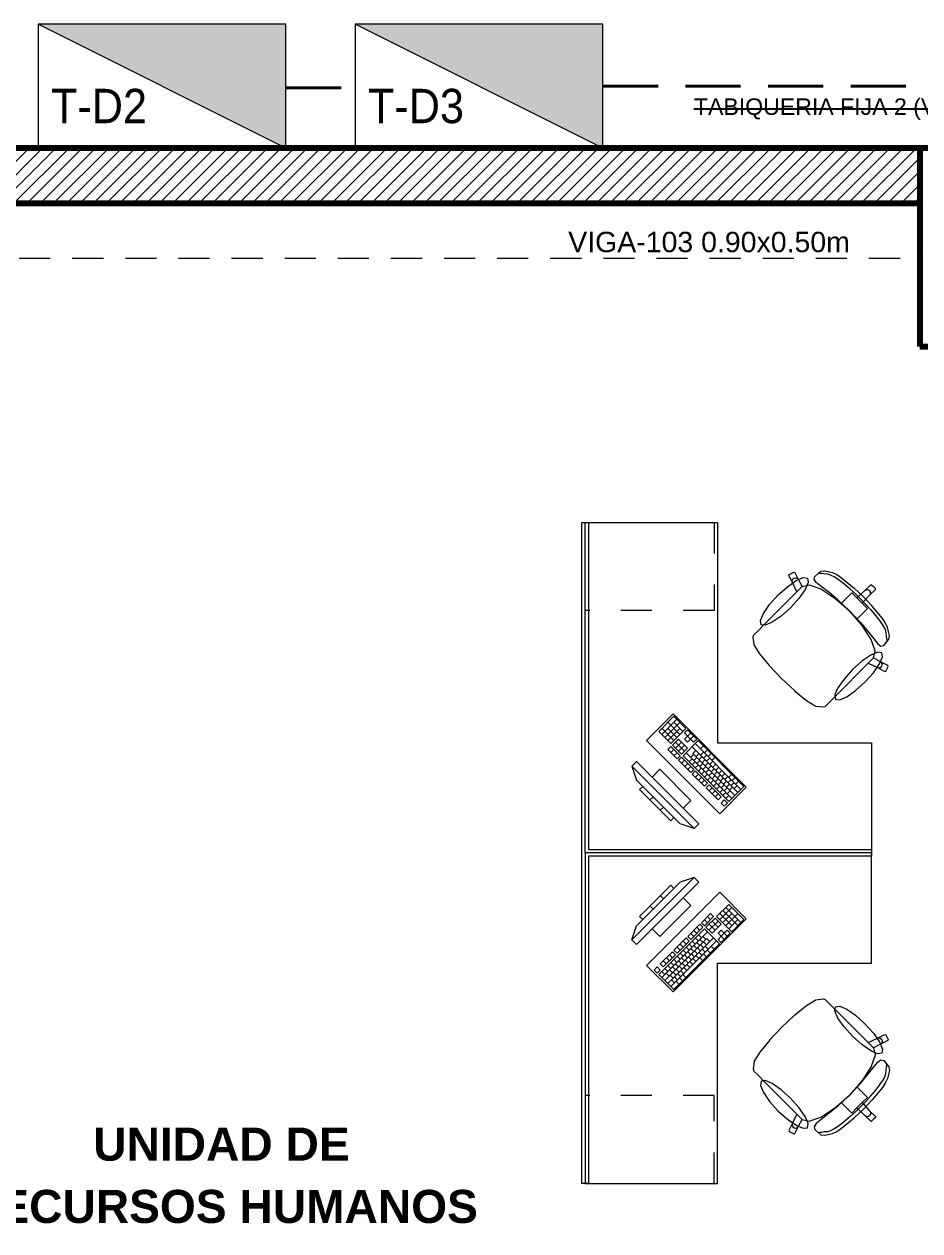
# Model space of a CAD drawing. Header units: inches. Extents: x -38 to 5698, y -33 to 92.
# Drawn here: x 125.5 to 129.57, y 12.49 to 17.96 of the extents above; entities that cross this region are included whole.
import ezdxf

# ---------------------------------------------------------------- set-up
doc = ezdxf.new("R2010")
doc.units = ezdxf.units.IN
doc.header["$MEASUREMENT"] = 0
doc.set_wipeout_variables(frame=1)
for name, pattern in [('A-PB$0$HIDDEN', [0.375, 0.25, -0.125]), ('CONTINUA', [0]), ('Hidden Line', [0.195611, 0.141111, -0.0545]), ('Rayas', [0.282222, 0.141111, -0.141111]), ('Wipeout_Contour', [1, 0, -1])]:
    doc.linetypes.add(name, pattern=pattern)
for name, color, linetype in [('02 _ ARQ _ ZON _ Espacio.3D', 7, 'Continuous'), ('08 _ STR _ EXT _ 06 Columnas', 7, 'Continuous'), ('08 _ STR _ EXT _ 09 Vigas', 7, 'Continuous'), ('Estructura - 04 MURO', 253, 'Continuous'), ('Interior - Mobiliario', 7, 'Continuous'), ('Notas - Etiquetas', 251, 'Continuous')]:
    doc.layers.add(name, color=color, linetype=linetype)
for name, color, linetype, lineweight in [('distribucion a sub tableros', 210, 'CONTINUA', 40), ('sub tablero de distribucion', 184, 'Continuous', 9), ('textos', 7, 'Continuous', 5)]:
    doc.layers.add(name, color=color, linetype=linetype, lineweight=lineweight)
doc.styles.add('Estilo_Generado_1', font='swisseb.ttf')
doc.styles.add('Estilo_Generado_4', font='swisse.ttf')
doc.styles.add('SWISS', font='swisse.ttf')
doc.dimstyles.new('Estilo_Generado__8', dxfattribs={"dimtxt": 0.18, "dimasz": 0.0912, "dimexe": 0.18, "dimexo": 0.0625, "dimgap": 0, "dimtad": 0, "dimtih": 1, "dimtoh": 1, "dimdec": 4, "dimzin": 0, "dimdsep": 46, "dimcen": 0.09, "dimadec": 0, "dimazin": 0, "dimtfac": 1, "dimtdec": 4, "dimtmove": 0, "dimatfit": 3, "dimldrblk": 'ARROWHEAD_5', "dimfxl": 1, "dimtolj": 1, "dimtzin": 0, "dimarcsym": 0})

# ---------------------------------------------------------------- blocks, each defined once
blk = doc.blocks.new('ARROWHEAD_5')
at = {"linetype": 'Continuous', "lineweight": 0}
blk.add_hatch(color=0, dxfattribs=at).paths.add_polyline_path([(-1, 0.2679), (0, 0), (-1, -0.2679)])
at = {"color": 0, "linetype": 'Continuous', "lineweight": 0}
blk.add_line((0, 0), (-1, 0), dxfattribs=at)
blk = doc.blocks.new('TD')
blk.add_hatch(color=256).paths.add_polyline_path([(-0.65, 0.35), (-0.65, 0.05), (-0.05, 0.05)])
blk.add_line((-0.65, 0.35), (-0.05, 0.05))
blk.add_lwpolyline([(-0.65, 0.05), (-0.05, 0.05), (-0.05, 0.35), (-0.65, 0.35)], close=True)

msp = doc.modelspace()

# ---------------------------------------------------------------- linework, layer by layer
at = {"layer": '02 _ ARQ _ ZON _ Espacio.3D', "color": 254, "linetype": 'Continuous', "lineweight": 0, "flags": 128}
msp.add_lwpolyline([(112.57, 17.4), (137.07, 17.4)], dxfattribs=at)
msp.add_lwpolyline([(122.62, 8.1), (123.07, 8.1), (123.07, 7.7), (124.5795, 7.6999), (124.5795, 7.2), (129.37, 7.2), (129.37, 7.7), (129.57, 7.7), (129.57, 8.1), (130.07, 8.1), (130.07, 16.5), (129.57, 16.5), (129.57, 17.35), (129.37, 17.35), (123.27, 17.35), (123.07, 17.35), (123.07, 16.5), (122.62, 16.5)], close=True, dxfattribs=at)
at = {"layer": '08 _ STR _ EXT _ 09 Vigas', "color": 251, "linetype": 'Hidden Line', "lineweight": 13}
msp.add_line((123.07, 16.9), (129.57, 16.9), dxfattribs=at)
at = {"layer": 'distribucion a sub tableros', "linetype": 'A-PB$0$HIDDEN', "lineweight": 40}
for p, q in [((126.6924, 17.6736), (127.0057, 17.6736)), ((128.1312, 17.6814), (137.9126, 17.6781))]:
    msp.add_line(p, q, dxfattribs=at)
at = {"layer": 'Interior - Mobiliario', "color": 175, "linetype": 'Continuous', "lineweight": 13}
for p, q in [((128.036, 15.7014), (128.066, 15.7014)), ((128.036, 14.2164), (128.036, 15.7014)), ((128.066, 15.7014), (128.066, 14.2164)), ((128.9751, 15.4612), (128.9764, 15.4653)), ((128.9921, 15.4281), (128.9751, 15.4612)), ((128.9764, 15.4653), (128.9978, 15.4761)), ((128.9911, 15.4396), (128.994, 15.4447)), ((128.994, 15.4447), (128.9986, 15.4483)), ((128.9978, 15.4761), (129.0018, 15.4747)), ((128.9986, 15.4483), (129.0042, 15.4499)), ((129.0018, 15.4747), (129.0188, 15.4416)), ((129.0042, 15.4499), (129.01, 15.4492)), ((129.01, 15.4492), (129.0152, 15.4463)), ((129.0152, 15.4463), (129.0188, 15.4416)), ((129.0898, 15.4438), (129.0932, 15.4567)), ((129.0998, 15.4295), (129.0898, 15.4438)), ((129.0932, 15.4567), (129.121, 15.4799)), ((129.1158, 15.4703), (129.1113, 15.4711)), ((129.1238, 15.4695), (129.1158, 15.4703)), ((129.121, 15.4799), (129.1378, 15.4818)), ((129.1346, 15.4675), (129.1238, 15.4695)), ((129.15, 15.4663), (129.1346, 15.4675)), ((129.1378, 15.4818), (129.174, 15.474)), ((129.1647, 15.4624), (129.15, 15.4663)), ((129.1836, 15.4524), (129.1647, 15.4624)), ((129.174, 15.474), (129.1932, 15.4651)), ((129.2054, 15.4376), (129.1836, 15.4524)), ((129.1932, 15.4651), (129.2149, 15.4502)), ((129.2149, 15.4502), (129.2716, 15.4033)), ((128.9905, 15.4338), (128.9911, 15.4396)), ((128.9921, 15.4281), (128.9905, 15.4338)), ((129.0117, 15.3864), (128.9921, 15.4281)), ((129.0359, 15.4106), (129.0117, 15.3864)), ((129.0188, 15.4416), (129.0361, 15.4106)), ((129.0359, 15.4106), (129.0361, 15.4106)), ((129.0361, 15.4106), (129.0681, 15.4181)), ((129.0681, 15.4181), (129.12, 15.3997)), ((129.1221, 15.4109), (129.0998, 15.4295)), ((129.12, 15.3997), (129.1839, 15.3584)), ((129.1582, 15.383), (129.1221, 15.4109)), ((129.2292, 15.419), (129.2054, 15.4376)), ((129.254, 15.3979), (129.2292, 15.419)), ((129.2786, 15.3753), (129.254, 15.3979)), ((129.2716, 15.4033), (129.3138, 15.3642)), ((129.2842, 15.3585), (129.3207, 15.3925)), ((129.3207, 15.3925), (129.3468, 15.4186)), ((129.3207, 15.3925), (129.3256, 15.3957)), ((129.3256, 15.3957), (129.3313, 15.3968)), ((129.3313, 15.3968), (129.3371, 15.3957)), ((129.3371, 15.3957), (129.342, 15.3924)), ((129.342, 15.3711), (129.3681, 15.3972)), ((129.3452, 15.3875), (129.342, 15.3924)), ((129.3468, 15.4186), (129.351, 15.4186)), ((129.351, 15.4186), (129.3596, 15.41)), ((129.3681, 15.4015), (129.3596, 15.41)), ((129.3681, 15.3972), (129.3681, 15.4015)), ((128.8638, 15.2385), (129.0117, 15.3864)), ((129.1976, 15.3502), (129.1582, 15.383)), ((129.1839, 15.3584), (129.212, 15.3336)), ((129.2503, 15.3008), (129.1976, 15.3502)), ((129.212, 15.3336), (129.2394, 15.361)), ((129.2394, 15.361), (129.2605, 15.3821)), ((129.2605, 15.3821), (129.2842, 15.3585)), ((129.302, 15.3525), (129.2786, 15.3753)), ((129.2842, 15.3585), (129.2961, 15.3466)), ((129.3081, 15.3346), (129.2961, 15.3466)), ((129.302, 15.3525), (129.3249, 15.329)), ((129.3081, 15.3346), (129.342, 15.3711)), ((129.3317, 15.311), (129.3081, 15.3346)), ((129.3529, 15.322), (129.3138, 15.3642)), ((129.342, 15.3711), (129.3453, 15.376)), ((129.3464, 15.3817), (129.3452, 15.3875)), ((129.3453, 15.376), (129.3464, 15.3817)), ((129.212, 15.3336), (129.2499, 15.3003)), ((129.2832, 15.2625), (129.2499, 15.3003)), ((129.2503, 15.3008), (129.2998, 15.248)), ((129.2832, 15.2625), (129.3105, 15.2898)), ((129.3105, 15.2898), (129.3317, 15.311)), ((129.3249, 15.329), (129.3474, 15.3044)), ((129.3474, 15.3044), (129.3686, 15.2796)), ((129.3997, 15.2653), (129.3529, 15.322)), ((129.3686, 15.2796), (129.3872, 15.2558)), ((128.8383, 15.213), (128.8638, 15.2385)), ((129.308, 15.2343), (129.2832, 15.2625)), ((129.2998, 15.248), (129.3325, 15.2087)), ((129.3493, 15.1705), (129.308, 15.2343)), ((129.3872, 15.2558), (129.402, 15.234)), ((129.4146, 15.2436), (129.3997, 15.2653)), ((129.402, 15.234), (129.412, 15.2152)), ((129.4236, 15.2244), (129.4146, 15.2436)), ((129.4314, 15.1883), (129.4236, 15.2244)), ((128.8135, 15.1817), (128.8164, 15.191)), ((128.8175, 15.1478), (128.8135, 15.1817)), ((128.8164, 15.191), (128.8383, 15.213)), ((129.3325, 15.2087), (129.3604, 15.1725)), ((129.3676, 15.1185), (129.3493, 15.1705)), ((129.3604, 15.1725), (129.379, 15.1502)), ((129.4063, 15.1436), (129.4295, 15.1715)), ((129.412, 15.2152), (129.4159, 15.2004)), ((129.4159, 15.2004), (129.417, 15.185)), ((129.417, 15.185), (129.4191, 15.1743)), ((129.4191, 15.1743), (129.4198, 15.1662)), ((129.4295, 15.1715), (129.4314, 15.1883)), ((128.8184, 15.1457), (128.8175, 15.1478)), ((128.8433, 15.1057), (128.8184, 15.1457)), ((129.3602, 15.0866), (129.3676, 15.1185)), ((129.379, 15.1502), (129.3934, 15.1402)), ((129.3934, 15.1402), (129.4063, 15.1436)), ((129.4198, 15.1662), (129.4206, 15.1617)), ((128.8869, 15.052), (128.8433, 15.1057)), ((129.1881, 14.9143), (129.3359, 15.0621)), ((129.3601, 15.0863), (129.3359, 15.0621)), ((129.3359, 15.0621), (129.3777, 15.0425)), ((129.3601, 15.0863), (129.3602, 15.0866)), ((129.3912, 15.0693), (129.3602, 15.0866)), ((129.3958, 15.0656), (129.3912, 15.0693)), ((129.4243, 15.0523), (129.3912, 15.0693)), ((129.3987, 15.0605), (129.3958, 15.0656)), ((129.3994, 15.0546), (129.3987, 15.0605)), ((128.8875, 15.0512), (128.8869, 15.052)), ((128.9424, 14.9928), (128.8875, 15.0512)), ((129.3777, 15.0425), (129.3833, 15.0409)), ((129.3777, 15.0425), (129.4108, 15.0256)), ((129.3833, 15.0409), (129.3892, 15.0416)), ((129.3892, 15.0416), (129.3943, 15.0444)), ((129.3943, 15.0444), (129.3979, 15.049)), ((129.3979, 15.049), (129.3994, 15.0546)), ((129.4108, 15.0256), (129.4148, 15.0269)), ((129.4148, 15.0269), (129.4256, 15.0482)), ((129.4256, 15.0482), (129.4243, 15.0523)), ((128.9424, 14.9928), (129.0007, 14.938)), ((129.0007, 14.938), (129.0016, 14.9373)), ((129.0016, 14.9373), (129.0552, 14.8937)), ((129.1626, 14.8887), (129.1881, 14.9143)), ((129.0552, 14.8937), (129.0953, 14.8688)), ((129.0953, 14.8688), (129.0974, 14.8679)), ((129.0974, 14.8679), (129.1313, 14.8639)), ((129.1313, 14.8639), (129.1406, 14.8668)), ((129.1406, 14.8668), (129.1626, 14.8887)), ((128.453, 14.8219), (128.3844, 14.7533)), ((128.4668, 14.808), (128.3982, 14.7395)), ((128.4806, 14.7942), (128.4121, 14.7256)), ((128.4809, 14.7391), (128.4255, 14.7945)), ((128.5083, 14.7665), (128.453, 14.8219)), ((128.4946, 14.7528), (128.4531, 14.7943)), ((128.3844, 14.7533), (128.4398, 14.6979)), ((128.4535, 14.7116), (128.3981, 14.767)), ((128.4672, 14.7254), (128.4257, 14.7669)), ((128.4808, 14.7666), (128.4259, 14.7118)), ((128.4398, 14.6979), (128.5083, 14.7665)), ((128.5153, 14.7596), (128.5016, 14.7459)), ((128.5016, 14.7459), (128.5154, 14.732)), ((128.5154, 14.732), (128.5017, 14.7183)), ((128.5568, 14.718), (128.5153, 14.7596)), ((128.5291, 14.7457), (128.5154, 14.732)), ((128.5292, 14.7182), (128.5154, 14.732)), ((128.543, 14.7319), (128.5292, 14.7182)), ((128.4398, 14.6841), (128.4261, 14.6704)), ((128.4814, 14.6426), (128.4398, 14.6841)), ((128.4741, 14.7184), (128.4467, 14.691)), ((128.4467, 14.691), (128.4882, 14.6495)), ((128.502, 14.6632), (128.4604, 14.7047)), ((128.488, 14.7046), (128.4605, 14.6772)), ((128.5157, 14.6769), (128.4741, 14.7184)), ((128.5018, 14.6907), (128.4744, 14.6633)), ((128.4882, 14.6495), (128.5157, 14.6769)), ((128.5637, 14.7111), (128.4952, 14.6425)), ((128.5017, 14.7183), (128.5155, 14.7044)), ((128.5155, 14.7044), (128.5292, 14.7182)), ((128.5292, 14.7182), (128.5431, 14.7043)), ((128.744, 14.476), (128.5363, 14.6837)), ((128.5431, 14.7043), (128.5568, 14.718)), ((128.7577, 14.4897), (128.55, 14.6974)), ((128.7714, 14.5034), (128.5637, 14.7111)), ((128.588, 14.6869), (128.5743, 14.6732)), ((128.4261, 14.6704), (128.4677, 14.6289)), ((128.4537, 14.6703), (128.44, 14.6566)), ((128.4675, 14.6564), (128.4538, 14.6427)), ((128.4677, 14.6289), (128.4814, 14.6426)), ((128.4883, 14.6357), (128.4746, 14.622)), ((128.4746, 14.622), (128.53, 14.5666)), ((128.5437, 14.5803), (128.4883, 14.6357)), ((128.4952, 14.6425), (128.7029, 14.4348)), ((128.7166, 14.4485), (128.5089, 14.6562)), ((128.5366, 14.6286), (128.5229, 14.6148)), ((128.5434, 14.6492), (128.5297, 14.6355)), ((128.5536, 14.6664), (128.5399, 14.6527)), ((128.7303, 14.4622), (128.5399, 14.6527)), ((128.5572, 14.6353), (128.5435, 14.6216)), ((128.5675, 14.6525), (128.5538, 14.6388)), ((128.5813, 14.6387), (128.5676, 14.625)), ((128.5881, 14.6593), (128.5744, 14.6456)), ((128.5952, 14.6248), (128.5814, 14.6111)), ((128.6019, 14.6455), (128.5882, 14.6317)), ((128.6053, 14.6696), (128.5916, 14.6558)), ((128.6158, 14.6316), (128.6021, 14.6179)), ((128.6226, 14.6522), (128.6089, 14.6385)), ((128.6399, 14.6349), (128.6262, 14.6212)), ((128.2833, 14.6166), (128.2621, 14.5954)), ((128.2621, 14.5954), (128.5449, 14.3125)), ((128.2621, 14.5954), (128.2833, 14.5317)), ((128.5661, 14.3337), (128.2833, 14.6166)), ((128.3894, 14.5812), (128.354, 14.5459)), ((128.5308, 14.4398), (128.3894, 14.5812)), ((128.5022, 14.6218), (128.4884, 14.6081)), ((128.516, 14.608), (128.5023, 14.5943)), ((128.5299, 14.5941), (128.5161, 14.5804)), ((128.53, 14.5666), (128.5437, 14.5803)), ((128.5504, 14.6147), (128.5367, 14.601)), ((128.5506, 14.5734), (128.5369, 14.5596)), ((128.5643, 14.6009), (128.5506, 14.5871)), ((128.606, 14.518), (128.5506, 14.5734)), ((128.5711, 14.6215), (128.5573, 14.6078)), ((128.5781, 14.587), (128.5644, 14.5733)), ((128.5849, 14.6076), (128.5712, 14.5939)), ((128.592, 14.5732), (128.5783, 14.5594)), ((128.5988, 14.5938), (128.585, 14.5801)), ((128.609, 14.611), (128.5953, 14.5973)), ((128.6126, 14.58), (128.5989, 14.5662)), ((128.6229, 14.5971), (128.6091, 14.5834)), ((128.6296, 14.6178), (128.6159, 14.6041)), ((128.6367, 14.5833), (128.623, 14.5696)), ((128.6435, 14.6039), (128.6298, 14.5902)), ((128.6505, 14.5694), (128.6368, 14.5557)), ((128.6573, 14.5901), (128.6436, 14.5764)), ((128.6712, 14.5762), (128.6575, 14.5625)), ((128.4813, 14.3337), (128.2833, 14.5317)), ((128.354, 14.5459), (128.4954, 14.4044)), ((128.5369, 14.5596), (128.5923, 14.5043)), ((128.5645, 14.5595), (128.5508, 14.5458)), ((128.5783, 14.5457), (128.5646, 14.532)), ((128.5922, 14.5318), (128.5785, 14.5181)), ((128.6058, 14.5593), (128.5921, 14.5456)), ((128.5923, 14.5043), (128.606, 14.518)), ((128.6197, 14.5455), (128.6059, 14.5318)), ((128.6264, 14.5661), (128.6127, 14.5524)), ((128.6335, 14.5316), (128.6198, 14.5179)), ((128.6403, 14.5523), (128.6266, 14.5385)), ((128.6474, 14.5178), (128.6336, 14.5041)), ((128.6541, 14.5384), (128.6404, 14.5247)), ((128.6644, 14.5556), (128.6507, 14.5419)), ((128.668, 14.5246), (128.6543, 14.5108)), ((128.6782, 14.5417), (128.6645, 14.528)), ((128.685, 14.5624), (128.6713, 14.5487)), ((128.6921, 14.5279), (128.6784, 14.5142)), ((128.6989, 14.5485), (128.6852, 14.5348)), ((128.7059, 14.514), (128.6922, 14.5003)), ((128.7127, 14.5347), (128.699, 14.521)), ((128.7161, 14.5588), (128.7023, 14.5451)), ((128.7266, 14.5208), (128.7129, 14.5071)), ((128.7316, 14.5432), (128.7179, 14.5295)), ((128.7472, 14.5276), (128.7335, 14.5139)), ((128.3116, 14.5034), (128.2974, 14.4893)), ((128.2974, 14.4893), (128.4389, 14.3479)), ((128.453, 14.362), (128.3116, 14.5034)), ((128.6129, 14.511), (128.5992, 14.4973)), ((128.5992, 14.4973), (128.6546, 14.4419)), ((128.6683, 14.4557), (128.6129, 14.511)), ((128.6268, 14.4972), (128.6131, 14.4835)), ((128.6406, 14.4834), (128.6269, 14.4696)), ((128.6545, 14.4695), (128.6408, 14.4558)), ((128.6612, 14.5039), (128.6475, 14.4902)), ((128.6751, 14.4901), (128.6613, 14.4764)), ((128.6818, 14.5107), (128.6681, 14.497)), ((128.6889, 14.4762), (128.6752, 14.4625)), ((128.6957, 14.4969), (128.682, 14.4832)), ((128.7027, 14.4624), (128.689, 14.4487)), ((128.7095, 14.483), (128.6958, 14.4693)), ((128.7029, 14.4348), (128.7714, 14.5034)), ((128.7198, 14.5002), (128.7061, 14.4865)), ((128.7404, 14.507), (128.7267, 14.4933)), ((128.3587, 14.4563), (128.3446, 14.4421)), ((128.4059, 14.4091), (128.3917, 14.395)), ((128.4954, 14.4044), (128.5308, 14.4398)), ((128.6546, 14.4419), (128.6683, 14.4557)), ((128.6822, 14.4418), (128.6685, 14.4281)), ((128.6685, 14.4281), (128.6823, 14.4143)), ((128.696, 14.428), (128.6822, 14.4418)), ((128.6823, 14.4143), (128.696, 14.428)), ((128.4389, 14.3479), (128.453, 14.362)), ((128.5449, 14.3125), (128.4813, 14.3337)), ((128.5449, 14.3125), (128.5661, 14.3337)), ((128.036, 14.1864), (128.036, 14.2164)), ((128.036, 12.7014), (128.036, 14.1864)), ((128.066, 14.2164), (129.351, 14.2164)), ((128.066, 14.1864), (128.066, 12.7014)), ((129.351, 14.1864), (128.066, 14.1864)), ((129.351, 14.2164), (129.351, 14.1864)), ((128.5449, 14.0903), (128.2621, 13.8075)), ((128.5449, 14.0903), (128.4813, 14.0691)), ((128.5661, 14.0691), (128.5449, 14.0903)), ((128.2833, 13.7863), (128.5661, 14.0691)), ((128.2833, 13.8711), (128.4813, 14.0691)), ((128.4389, 14.055), (128.2974, 13.9136)), ((128.3116, 13.8994), (128.453, 14.0408)), ((128.453, 14.0408), (128.4389, 14.055)), ((128.4954, 13.9984), (128.354, 13.857)), ((128.4059, 13.9937), (128.3917, 14.0078)), ((128.5308, 13.963), (128.4954, 13.9984)), ((128.7029, 13.968), (128.6475, 13.9126)), ((128.7714, 13.8994), (128.7029, 13.968)), ((128.2974, 13.9136), (128.3116, 13.8994)), ((128.3587, 13.9465), (128.3446, 13.9607)), ((128.3894, 13.8216), (128.5308, 13.963)), ((128.62, 13.9263), (128.5785, 13.8847)), ((128.5922, 13.871), (128.6337, 13.9126)), ((128.6199, 13.8987), (128.6061, 13.9124)), ((128.6337, 13.9126), (128.62, 13.9263)), ((128.6475, 13.9126), (128.7161, 13.8441)), ((128.6612, 13.8989), (128.7166, 13.9543)), ((128.7162, 13.8716), (128.6613, 13.9265)), ((128.6749, 13.8852), (128.7165, 13.9267)), ((128.7438, 13.8718), (128.6752, 13.9403)), ((128.6886, 13.8715), (128.744, 13.9269)), ((128.7576, 13.8856), (128.689, 13.9542)), ((128.2621, 13.8075), (128.2833, 13.8711)), ((128.354, 13.857), (128.3894, 13.8216)), ((128.5921, 13.8572), (128.3844, 13.6495)), ((128.5715, 13.8778), (128.5161, 13.8224)), ((128.5299, 13.8087), (128.5852, 13.8641)), ((128.5714, 13.8502), (128.5577, 13.864)), ((128.5852, 13.8641), (128.5715, 13.8778)), ((128.5785, 13.8847), (128.5922, 13.871)), ((128.6607, 13.7887), (128.5921, 13.8572)), ((128.606, 13.8849), (128.5923, 13.8986)), ((128.6406, 13.9057), (128.599, 13.8642)), ((128.599, 13.8642), (128.6264, 13.8367)), ((128.6127, 13.8504), (128.6543, 13.892)), ((128.6403, 13.8506), (128.6129, 13.878)), ((128.6264, 13.8367), (128.668, 13.8783)), ((128.6541, 13.8644), (128.6267, 13.8919)), ((128.668, 13.8783), (128.6406, 13.9057)), ((128.7023, 13.8578), (128.7439, 13.8993)), ((128.7161, 13.8441), (128.7714, 13.8994)), ((128.2621, 13.8075), (128.2833, 13.7863)), ((128.3981, 13.6358), (128.6058, 13.8435)), ((128.4118, 13.6221), (128.6022, 13.8125)), ((128.4255, 13.6084), (128.6332, 13.8161)), ((128.4392, 13.5947), (128.647, 13.8024)), ((128.5092, 13.8155), (128.4538, 13.7601)), ((128.4675, 13.7464), (128.5229, 13.8018)), ((128.5091, 13.7879), (128.4954, 13.8016)), ((128.5229, 13.8018), (128.5092, 13.8155)), ((128.5161, 13.8224), (128.5299, 13.8087)), ((128.5437, 13.8226), (128.53, 13.8363)), ((128.5504, 13.7881), (128.5367, 13.8018)), ((128.5575, 13.8364), (128.5438, 13.8501)), ((128.5643, 13.802), (128.5506, 13.8157)), ((128.5781, 13.8158), (128.5644, 13.8295)), ((128.5849, 13.7952), (128.5712, 13.8089)), ((128.5988, 13.809), (128.585, 13.8228)), ((128.6159, 13.7988), (128.6022, 13.8125)), ((128.6677, 13.8232), (128.6539, 13.8093)), ((128.6539, 13.8093), (128.6676, 13.7956)), ((128.6679, 13.8507), (128.654, 13.8369)), ((128.654, 13.8369), (128.6677, 13.8232)), ((128.6676, 13.7956), (128.7091, 13.8371)), ((128.6677, 13.8232), (128.6816, 13.837)), ((128.6814, 13.8094), (128.6677, 13.8232)), ((128.6816, 13.837), (128.6679, 13.8507)), ((128.6954, 13.8508), (128.6816, 13.837)), ((128.6953, 13.8233), (128.6816, 13.837)), ((128.7091, 13.8371), (128.6954, 13.8508)), ((128.4469, 13.7532), (128.3915, 13.6978)), ((128.4606, 13.7395), (128.4469, 13.7532)), ((128.453, 13.581), (128.6607, 13.7887)), ((128.4538, 13.7601), (128.4675, 13.7464)), ((128.4814, 13.7602), (128.4677, 13.774)), ((128.495, 13.7327), (128.4813, 13.7465)), ((128.4952, 13.7741), (128.4815, 13.7878)), ((128.5089, 13.7466), (128.4952, 13.7603)), ((128.5227, 13.7604), (128.509, 13.7742)), ((128.5295, 13.7398), (128.5158, 13.7535)), ((128.5366, 13.7743), (128.5229, 13.788)), ((128.5434, 13.7536), (128.5297, 13.7674)), ((128.5572, 13.7675), (128.5435, 13.7812)), ((128.5605, 13.7434), (128.5468, 13.7571)), ((128.5711, 13.7813), (128.5573, 13.7951)), ((128.5744, 13.7572), (128.5607, 13.771)), ((128.5812, 13.7366), (128.5675, 13.7503)), ((128.5882, 13.7711), (128.5745, 13.7848)), ((128.595, 13.7505), (128.5813, 13.7642)), ((128.6021, 13.7849), (128.5884, 13.7987)), ((128.6089, 13.7643), (128.5952, 13.778)), ((128.6191, 13.7471), (128.6054, 13.7608)), ((128.6364, 13.7644), (128.6227, 13.7781)), ((128.3915, 13.6978), (128.4052, 13.6841)), ((128.4052, 13.6841), (128.4606, 13.7395)), ((128.4191, 13.6979), (128.4054, 13.7116)), ((128.4329, 13.7118), (128.4192, 13.7255)), ((128.4396, 13.6774), (128.4259, 13.6911)), ((128.4468, 13.7256), (128.4331, 13.7393)), ((128.4535, 13.6912), (128.4398, 13.7049)), ((128.4673, 13.705), (128.4536, 13.7188)), ((128.4741, 13.6844), (128.4604, 13.6981)), ((128.4812, 13.7189), (128.4675, 13.7326)), ((128.488, 13.6983), (128.4743, 13.712)), ((128.5018, 13.7121), (128.4881, 13.7258)), ((128.5052, 13.688), (128.4914, 13.7017)), ((128.5157, 13.726), (128.502, 13.7397)), ((128.519, 13.7019), (128.5053, 13.7156)), ((128.5258, 13.6812), (128.5121, 13.6949)), ((128.5328, 13.7157), (128.5191, 13.7294)), ((128.5396, 13.6951), (128.5259, 13.7088)), ((128.5467, 13.7295), (128.533, 13.7433)), ((128.5535, 13.7089), (128.5398, 13.7226)), ((128.5673, 13.7228), (128.5536, 13.7365)), ((128.5845, 13.7125), (128.5708, 13.7262)), ((128.6018, 13.7298), (128.5881, 13.7435)), ((128.3777, 13.6839), (128.3638, 13.6701)), ((128.3638, 13.6701), (128.3775, 13.6564)), ((128.3775, 13.6564), (128.3914, 13.6702)), ((128.3914, 13.6702), (128.3777, 13.6839)), ((128.3844, 13.6495), (128.453, 13.581)), ((128.4119, 13.6497), (128.3982, 13.6634)), ((128.4258, 13.6635), (128.4121, 13.6772)), ((128.4326, 13.6429), (128.4189, 13.6566)), ((128.4464, 13.6567), (128.4327, 13.6704)), ((128.4498, 13.6326), (128.436, 13.6463)), ((128.4603, 13.6706), (128.4466, 13.6843)), ((128.4636, 13.6465), (128.4499, 13.6602)), ((128.4704, 13.6258), (128.4567, 13.6395)), ((128.4775, 13.6603), (128.4637, 13.674)), ((128.4842, 13.6397), (128.4705, 13.6534)), ((128.4913, 13.6742), (128.4776, 13.6879)), ((128.4981, 13.6535), (128.4844, 13.6672)), ((128.5083, 13.6363), (128.4946, 13.6501)), ((128.5119, 13.6674), (128.4982, 13.6811)), ((128.4566, 13.612), (128.4428, 13.6257)), ((128.4772, 13.6052), (128.4635, 13.6189)), ((128.4928, 13.6208), (128.4791, 13.6345)), ((129.0552, 13.5091), (129.0953, 13.534)), ((129.0953, 13.534), (129.0974, 13.5349)), ((129.0974, 13.5349), (129.1313, 13.5389)), ((129.1313, 13.5389), (129.1406, 13.536)), ((129.1406, 13.536), (129.1626, 13.5141)), ((129.0016, 13.4655), (129.0552, 13.5091)), ((129.1626, 13.5141), (129.1881, 13.4886)), ((129.1881, 13.4886), (129.3359, 13.3407)), ((128.9424, 13.41), (129.0007, 13.4649)), ((129.0007, 13.4649), (129.0016, 13.4655)), ((128.9424, 13.41), (128.8875, 13.3517)), ((129.3777, 13.3603), (129.4108, 13.3773)), ((129.4108, 13.3773), (129.4148, 13.376)), ((129.4148, 13.376), (129.4256, 13.3546)), ((128.8869, 13.3508), (128.8433, 13.2972)), ((128.8875, 13.3517), (128.8869, 13.3508)), ((129.3359, 13.3407), (129.3777, 13.3603)), ((129.3601, 13.3165), (129.3359, 13.3407)), ((129.3601, 13.3165), (129.3602, 13.3163)), ((129.3912, 13.3336), (129.3602, 13.3163)), ((129.3602, 13.3163), (129.3676, 13.2843)), ((129.3777, 13.3603), (129.3833, 13.3619)), ((129.3833, 13.3619), (129.3892, 13.3613)), ((129.3892, 13.3613), (129.3943, 13.3584)), ((129.4243, 13.3506), (129.3912, 13.3336)), ((129.3958, 13.3372), (129.3912, 13.3336)), ((129.3943, 13.3584), (129.3979, 13.3538)), ((129.3987, 13.3424), (129.3958, 13.3372)), ((129.3979, 13.3538), (129.3994, 13.3482)), ((129.3994, 13.3482), (129.3987, 13.3424)), ((129.4256, 13.3546), (129.4243, 13.3506)), ((128.8175, 13.255), (128.8135, 13.2211)), ((128.8184, 13.2571), (128.8175, 13.255)), ((128.8433, 13.2972), (128.8184, 13.2571)), ((129.3676, 13.2843), (129.3493, 13.2324)), ((129.379, 13.2526), (129.3934, 13.2626)), ((129.3934, 13.2626), (129.4063, 13.2592)), ((129.4063, 13.2592), (129.4295, 13.2314)), ((128.8135, 13.2211), (128.8164, 13.2118)), ((128.8164, 13.2118), (128.8383, 13.1899)), ((129.3493, 13.2324), (129.308, 13.1685)), ((129.3325, 13.1942), (129.3604, 13.2303)), ((129.3604, 13.2303), (129.379, 13.2526)), ((129.412, 13.1877), (129.4159, 13.2024)), ((129.4159, 13.2024), (129.417, 13.2178)), ((129.417, 13.2178), (129.4191, 13.2286)), ((129.4191, 13.2286), (129.4198, 13.2366)), ((129.4198, 13.2366), (129.4206, 13.2411)), ((129.4314, 13.2146), (129.4236, 13.1784)), ((129.4295, 13.2314), (129.4314, 13.2146)), ((128.8383, 13.1899), (128.8638, 13.1643)), ((128.8638, 13.1643), (129.0117, 13.0165)), ((129.2503, 13.1021), (129.2998, 13.1548)), ((129.308, 13.1685), (129.2832, 13.1404)), ((129.2998, 13.1548), (129.3325, 13.1942)), ((129.3686, 13.1232), (129.3872, 13.147)), ((129.3872, 13.147), (129.402, 13.1688)), ((129.4146, 13.1592), (129.3997, 13.1375)), ((129.402, 13.1688), (129.412, 13.1877)), ((129.4236, 13.1784), (129.4146, 13.1592)), ((129.2503, 13.1021), (129.1976, 13.0526)), ((129.212, 13.0692), (129.2499, 13.1025)), ((129.2832, 13.1404), (129.2499, 13.1025)), ((129.2832, 13.1404), (129.3105, 13.113)), ((129.3317, 13.0919), (129.3081, 13.0682)), ((129.3105, 13.113), (129.3317, 13.0919)), ((129.3249, 13.0738), (129.3474, 13.0985)), ((129.3474, 13.0985), (129.3686, 13.1232)), ((129.3997, 13.1375), (129.3529, 13.0808)), ((129.12, 13.0031), (129.1839, 13.0444)), ((129.1976, 13.0526), (129.1582, 13.0199)), ((129.1839, 13.0444), (129.212, 13.0692)), ((129.212, 13.0692), (129.2394, 13.0419)), ((129.2394, 13.0419), (129.2605, 13.0207)), ((129.2605, 13.0207), (129.2842, 13.0443)), ((129.2716, 12.9995), (129.3138, 13.0386)), ((129.302, 13.0504), (129.2786, 13.0276)), ((129.2842, 13.0443), (129.2961, 13.0563)), ((129.2842, 13.0443), (129.3207, 13.0104)), ((129.3081, 13.0682), (129.2961, 13.0563)), ((129.302, 13.0504), (129.3249, 13.0738)), ((129.3081, 13.0682), (129.342, 13.0317)), ((129.3529, 13.0808), (129.3138, 13.0386)), ((129.0117, 13.0165), (128.9921, 12.9747)), ((129.0359, 12.9923), (129.0117, 13.0165)), ((129.0188, 12.9612), (129.0361, 12.9922)), ((129.0359, 12.9923), (129.0361, 12.9922)), ((129.0361, 12.9922), (129.0681, 12.9848)), ((129.0681, 12.9848), (129.12, 13.0031)), ((129.1221, 12.992), (129.0998, 12.9734)), ((129.1582, 13.0199), (129.1221, 12.992)), ((129.2292, 12.9838), (129.2054, 12.9652)), ((129.2149, 12.9527), (129.2716, 12.9995)), ((129.254, 13.005), (129.2292, 12.9838)), ((129.2786, 13.0276), (129.254, 13.005)), ((129.3207, 13.0104), (129.3256, 13.0071)), ((129.3207, 13.0104), (129.3468, 12.9843)), ((129.3256, 13.0071), (129.3313, 13.006)), ((129.3313, 13.006), (129.3371, 13.0072)), ((129.3371, 13.0072), (129.342, 13.0105)), ((129.342, 13.0317), (129.3453, 13.0268)), ((129.342, 13.0317), (129.3681, 13.0056)), ((129.3452, 13.0153), (129.342, 13.0105)), ((129.3464, 13.0211), (129.3452, 13.0153)), ((129.3453, 13.0268), (129.3464, 13.0211)), ((129.3468, 12.9843), (129.351, 12.9843)), ((129.351, 12.9843), (129.3596, 12.9928)), ((129.3681, 13.0014), (129.3596, 12.9928)), ((129.3681, 13.0056), (129.3681, 13.0014)), ((128.9921, 12.9747), (128.9751, 12.9416)), ((128.9751, 12.9416), (128.9764, 12.9376)), ((128.9764, 12.9376), (128.9978, 12.9268)), ((128.9921, 12.9747), (128.9905, 12.9691)), ((128.9905, 12.9691), (128.9911, 12.9632)), ((128.9911, 12.9632), (128.994, 12.9581)), ((128.994, 12.9581), (128.9986, 12.9545)), ((128.9978, 12.9268), (129.0018, 12.9281)), ((128.9986, 12.9545), (129.0042, 12.953)), ((129.0018, 12.9281), (129.0188, 12.9612)), ((129.0042, 12.953), (129.01, 12.9537)), ((129.01, 12.9537), (129.0152, 12.9566)), ((129.0152, 12.9566), (129.0188, 12.9612)), ((129.0998, 12.9734), (129.0898, 12.959)), ((129.0898, 12.959), (129.0932, 12.9461)), ((129.0932, 12.9461), (129.121, 12.9229)), ((129.1158, 12.9326), (129.1113, 12.9318)), ((129.1238, 12.9333), (129.1158, 12.9326)), ((129.1346, 12.9354), (129.1238, 12.9333)), ((129.15, 12.9365), (129.1346, 12.9354)), ((129.1378, 12.921), (129.174, 12.9288)), ((129.1647, 12.9404), (129.15, 12.9365)), ((129.1836, 12.9504), (129.1647, 12.9404)), ((129.174, 12.9288), (129.1932, 12.9378)), ((129.2054, 12.9652), (129.1836, 12.9504)), ((129.1932, 12.9378), (129.2149, 12.9527)), ((129.121, 12.9229), (129.1378, 12.921)), ((128.066, 12.7014), (128.036, 12.7014))]:
    msp.add_line(p, q, dxfattribs=at)
at = {"layer": 'Interior - Mobiliario', "color": 175, "linetype": 'Rayas', "lineweight": 13}
for p, q in [((128.636, 15.7014), (128.636, 15.3014)), ((128.636, 15.3014), (128.051, 15.3014)), ((128.636, 13.1014), (128.051, 13.1014)), ((128.636, 12.7014), (128.636, 13.1014))]:
    msp.add_line(p, q, dxfattribs=at)
at = {"layer": 'Interior - Mobiliario', "color": 175, "linetype": 'Continuous', "lineweight": 13, "flags": 128}
for points in [[(128.051, 14.2014), (128.051, 15.7014), (128.651, 15.7014), (128.651, 14.7014), (129.351, 14.7014), (129.351, 14.2014)], [(128.9259, 15.3713), (128.9684, 15.4094), (129.0087, 15.4374), (129.0408, 15.451), (129.0597, 15.4482), (129.0626, 15.4293), (129.049, 15.3972), (129.021, 15.3568), (128.9828, 15.3143), (128.9403, 15.2762), (128.9, 15.2482), (128.8679, 15.2346), (128.849, 15.2374), (128.8461, 15.2564), (128.8597, 15.2884), (128.8877, 15.3288)], [(129.3208, 14.9763), (129.359, 15.0188), (129.387, 15.0592), (129.4006, 15.0912), (129.3977, 15.1102), (129.3788, 15.113), (129.3467, 15.0994), (129.3064, 15.0714), (129.2639, 15.0333), (129.2257, 14.9908), (129.1977, 14.9504), (129.1841, 14.9183), (129.187, 14.8994), (129.2059, 14.8966), (129.238, 14.9102), (129.2783, 14.9382)], [(128.6616, 14.3797), (128.7818, 14.4999), (128.4495, 14.8322), (128.3293, 14.712)], [(128.051, 14.2014), (128.051, 12.7014), (128.651, 12.7014), (128.651, 13.7014), (129.351, 13.7014), (129.351, 14.2014)], [(128.3293, 13.6908), (128.4495, 13.5706), (128.7818, 13.9029), (128.6616, 14.0232)], [(129.3208, 13.4265), (129.359, 13.384), (129.387, 13.3437), (129.4006, 13.3116), (129.3977, 13.2927), (129.3788, 13.2898), (129.3467, 13.3034), (129.3064, 13.3314), (129.2639, 13.3696), (129.2257, 13.4121), (129.1977, 13.4524), (129.1841, 13.4845), (129.187, 13.5034), (129.2059, 13.5063), (129.238, 13.4927), (129.2783, 13.4647)], [(128.9259, 13.0316), (128.9684, 12.9934), (129.0087, 12.9654), (129.0408, 12.9518), (129.0597, 12.9547), (129.0626, 12.9736), (129.049, 13.0057), (129.021, 13.046), (128.9828, 13.0885), (128.9403, 13.1267), (128.9, 13.1547), (128.8679, 13.1683), (128.849, 13.1654), (128.8461, 13.1465), (128.8597, 13.1144), (128.8877, 13.0741)]]:
    msp.add_lwpolyline(points, close=True, dxfattribs=at)

# ---------------------------------------------------------------- texts
at = {"layer": '02 _ ARQ _ ZON _ Espacio.3D', "color": 252, "lineweight": 25, "char_height": 0.15, "attachment_point": 2, "style": 'Estilo_Generado_1'}
for s, insert in [('\\A1;{\\pqc;\\pt0;\\fSwis721 Ex BT|b1|i0|c0|p34;UNIDAD DE}', (126.3994, 12.955)), ('\\A1;{\\pqc;\\pt0;\\fSwis721 Ex BT|b1|i0|c0|p34;RECURSOS HUMANOS}', (126.3994, 12.6724))]:
    msp.add_mtext(s, dxfattribs=dict(at, insert=insert))
at = {"layer": 'Notas - Etiquetas', "color": 8, "linetype": 'Continuous', "lineweight": 13, "style": 'Estilo_Generado_4'}
for s, insert, char_height, attachment_point in [('\\A1;{\\pql;\\fSwis721 Ex BT|b0|i0|c0|p34;TABIQUERIA FIJA 2 (VER DETALLE)\\fSwis721 Ex BT|b0|i0|c0|p34; }', (128.5443, 17.5769), 0.075, 4), ('\\A1;{\\pql;\\fSwis721 Ex BT|b0|i0|c0|p34;VIGA-103\\fSwis721 Ex BT|b0|i0|c0|p34; \\fSwis721 Ex BT|b0|i0|c0|p34;0.90\\fSwis721 Ex BT|b0|i0|c0|p34;x\\fSwis721 Ex BT|b0|i0|c0|p34;0.50\\fSwis721 Ex BT|b0|i0|c0|p34;m}', (127.9737, 16.9265), 0.0925, 7)]:
    msp.add_mtext(s, dxfattribs=dict(at, insert=insert, char_height=char_height, attachment_point=attachment_point))
at = {"layer": 'textos', "style": 'SWISS', "width": 0.9}
msp.add_text('T-D2', height=0.156, rotation=360, dxfattribs=at).set_placement((125.6256, 17.5132))
msp.add_text('T-D3', height=0.156, dxfattribs=at).set_placement((127.0645, 17.5132))

# ---------------------------------------------------------------- next in the draw order: wipeouts: each hides what was drawn before it
at = {"color": 254, "linetype": 'Wipeout_Contour', "lineweight": 0, "ltscale": 3354.630244}
msp.add_wipeout([(124.271, 17.15), (129.57, 17.15), (129.57, 17.4), (124.271, 17.4)], dxfattribs=at).dxf.layer = 'Estructura - 04 MURO'

# ---------------------------------------------------------------- next in the draw order: hatches: boundary and pattern name
at = {"layer": '08 _ STR _ EXT _ 06 Columnas', "linetype": 'Continuous', "lineweight": 9}
h = msp.add_hatch(dxfattribs=at)
h.set_pattern_fill('HORMIGÓN_EN_MASA_0002', style=0, pattern_type=2)
h.set_pattern_definition([(0, (92.5, 3e-09), (0, 0.3897114), [0.024375, -0.200625]), (0, (92.6125, 0.19486), (0, 0.3897114), [0.024375, -0.200625]), (60, (92.5, 3e-09), (-0.3375, 0.1948557), [0.024375, -0.200625]), (60, (92.725, 3e-09), (-0.3375, 0.1948557), [0.024375, -0.200625]), (120, (92.5244, 3e-09), (0.3375, 0.1948557), [0.024375, -0.200625]), (120, (92.7494, 3e-09), (0.3375, 0.1948557), [0.024375, -0.200625]), (0, (92.500015, 0.0375), (0, 0.075), [0, -0.075, 0, -0.1125]), (45, (92.537515, 0.0375), (-0.05303301, 0.05303301), [0, -0.05625, 0, -0.09375])])
h.paths.add_polyline_path([(129.57, 16.5), (130.07, 16.5), (130.07, 17.4), (129.57, 17.4)])
at = {"layer": 'Estructura - 04 MURO', "linetype": 'Continuous', "lineweight": 5}
h = msp.add_hatch(dxfattribs=at)
h.set_pattern_fill('LADRILLO_COMÚN_0002', color=252, style=0, pattern_type=2)
h.set_pattern_definition([(45, (92.500015, 3e-09), (-0.03005204, 0.03005204), [])])
h.paths.add_polyline_path([(124.271, 17.15), (129.57, 17.15), (129.57, 17.4), (124.271, 17.4)])

# ---------------------------------------------------------------- next in the draw order: linework, layer by layer
for p, q in [((126.6924, 17.4), (127.0057, 17.4)), ((129.57, 17.4), (128.1312, 17.4))]:
    msp.add_line(p, q)
at = {"layer": '08 _ STR _ EXT _ 06 Columnas', "color": 7, "linetype": 'Continuous', "lineweight": 80, "flags": 128}
msp.add_lwpolyline([(129.57, 16.5), (130.07, 16.5), (130.07, 17.4), (129.57, 17.4)], close=True, dxfattribs=at)
at = {"layer": '08 _ STR _ EXT _ 09 Vigas', "color": 251, "linetype": 'Hidden Line', "lineweight": 13}
msp.add_line((123.07, 17.4), (136.57, 17.4), dxfattribs=at)
at = {"layer": 'Estructura - 04 MURO', "color": 7, "linetype": 'Continuous', "lineweight": 80, "flags": 128}
for points in [[(129.57, 17.4), (124.271, 17.4)], [(124.271, 17.15), (129.57, 17.15)]]:
    msp.add_lwpolyline(points, dxfattribs=at)

# ---------------------------------------------------------------- next in the draw order: block references
at = {"layer": 'sub tablero de distribucion', "linetype": 'Continuous', "lineweight": 0, "xscale": 1.875816488894348, "yscale": 1.875816488894348, "zscale": 1.875816488894348}
for p, rotation in [((125.4731, 18.0565), 179.9999999999811), ((126.9119, 18.0565), 180)]:
    msp.add_blockref('TD', p, dxfattribs=dict(at, rotation=rotation))

# ---------------------------------------------------------------- next in the draw order: leaders
at = {"layer": 'Notas - Etiquetas', "color": 8, "linetype": 'Continuous', "lineweight": 13, "annotation_type": 0, "has_hookline": 1, "hookline_direction": 1, "text_width": 1.9482}
msp.add_leader([(131.2281, 17.3851), (131.0739, 17.5769), (128.5443, 17.5769)], dimstyle='Estilo_Generado__8', dxfattribs=at)

doc.saveas('drawing.dxf')
